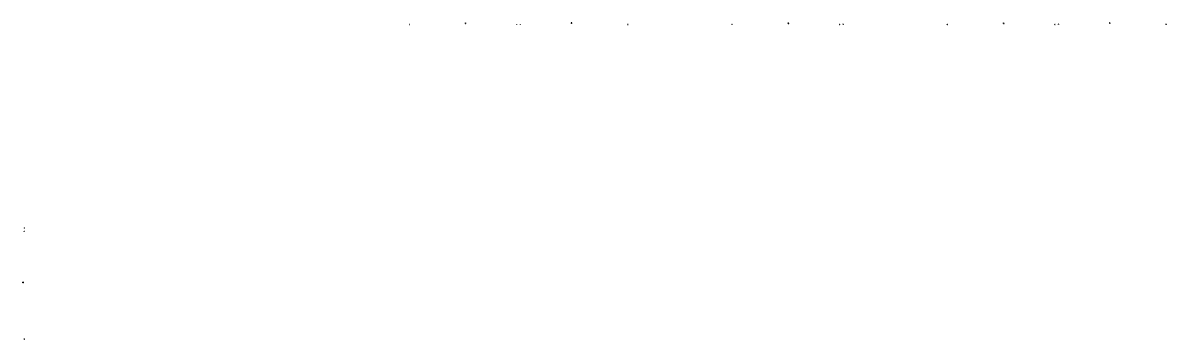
# Model space of a CAD drawing. Header units: millimetres. Extents: x 300333 to 474890, y -562303 to 3203267.
# Drawn here: x 302790 to 328283, y 2796256 to 2803299 of the extents above; entities that cross this region are included whole.
import ezdxf

# ---------------------------------------------------------------- set-up
doc = ezdxf.new("R2010")
doc.units = ezdxf.units.MM
doc.header["$LTSCALE"] = 1000
doc.header["$MEASUREMENT"] = 0
doc.layers.add('上半部分171221拼合$0$上半部分$0$NJ-AB_T6 Skin-Right$0$Seal-EFC', color=8, linetype='Continuous')
pattern_1 = [(0, (0, 0), (3.2385, 1.524), [0.762, -0.635, 0.889, -0.381, 1.143, -0.508]), (0, (0.762, 0.0635), (3.2385, 1.524), [0.635, -2.413, 0.508, -0.762]), (0, (2.286, -0.0953), (3.2385, 1.524), [0.381, -3.937]), (90, (0, 0), (-1.0795, 1.524), [1.4605, -4.6355]), (90, (0.762, -3e-16), (-1.0795, 1.524), [1.42875, -4.66725]), (90, (1.397, -6e-16), (-1.0795, 1.524), [1.3335, -4.7625]), (90, (2.286, -0.0953), (-1.0795, 1.524), [1.4605, -4.6355]), (90, (2.667, -0.0953), (-1.0795, 1.524), [1.4605, -4.6355]), (90, (3.81, -2e-15), (-1.0795, 1.524), [1.397, -4.699])]
pattern_2 = [(225, (-3303.4122, 16264.1804), (-0.42094950568, -1.5434815208), [1.984375, -0.396875, 0, -0.396875])]

msp = doc.modelspace()

# ---------------------------------------------------------------- hatches: boundary and pattern name
at = {"layer": '上半部分171221拼合$0$上半部分$0$NJ-AB_T6 Skin-Right$0$Seal-EFC'}
h = msp.add_hatch(dxfattribs=at)
h.set_pattern_fill('AR-RSHKE', color=8, scale=0.005, style=0)
h.set_pattern_definition(pattern_1)
edge = h.paths.add_edge_path()
edge.add_line((311403, 2803273), (311408, 2803273))
edge.add_line((311408, 2803273), (311403, 2803273))
edge.add_arc((311403, 2803272), 0.4, 90, 191.2487)
edge.add_line((311402, 2803272), (311404, 2803265))
edge.add_arc((311404, 2803265), 0.4, 191.2487, 270)
edge.add_line((311404, 2803265), (311405, 2803265))
edge.add_arc((311405, 2803265), 0.4, 270, 360)
edge.add_line((311405, 2803265), (311405, 2803267))
edge.add_arc((311405, 2803267), 0.2, 360, 450)
edge.add_line((311405, 2803267), (311405, 2803267))
edge.add_arc((311405, 2803267), 0.2, 180, 270, ccw=False)
edge.add_line((311404, 2803267), (311404, 2803268))
edge.add_arc((311405, 2803268), 0.2, 90, 180, ccw=False)
edge.add_line((311405, 2803268), (311405, 2803268))
edge.add_arc((311405, 2803268), 0.2, 270, 360)
edge.add_line((311405, 2803268), (311405, 2803269))
edge.add_arc((311405, 2803269), 0.2, 90, 180, ccw=False)
edge.add_line((311405, 2803269), (311407, 2803269))
edge.add_arc((311407, 2803269), 0.2, 0, 90, ccw=False)
edge.add_line((311407, 2803269), (311407, 2803268))
edge.add_arc((311407, 2803268), 0.2, 180, 270)
edge.add_line((311407, 2803268), (311408, 2803268))
edge.add_arc((311408, 2803268), 0.2, 0, 90, ccw=False)
edge.add_line((311408, 2803268), (311408, 2803267))
edge.add_arc((311408, 2803267), 0.2, 270, 360, ccw=False)
edge.add_line((311408, 2803267), (311407, 2803267))
edge.add_arc((311407, 2803267), 0.2, 90, 180)
edge.add_line((311407, 2803267), (311407, 2803267))
edge.add_arc((311407, 2803267), 0.4, 180, 270)
edge.add_line((311407, 2803266), (311408, 2803266))
edge.add_arc((311408, 2803267), 0.4, 270, 360)
edge.add_line((311408, 2803267), (311408, 2803272))
edge.add_arc((311408, 2803272), 0.4, 360, 450)
h = msp.add_hatch(dxfattribs=at)
h.set_pattern_fill('ANSI36', color=8, scale=0.25, angle=360, style=0)
h.set_pattern_definition([(45, (356259.6797, 2793994.7115), (0.420949506, 1.543481521), [1.984375, -0.396875, 0, -0.396875])])
edge = h.paths.add_edge_path()
edge.add_line((312668, 2803285), (312668, 2803291))
edge.add_line((312668, 2803291), (312667, 2803292))
edge.add_line((312667, 2803292), (312667, 2803296))
edge.add_line((312667, 2803296), (312668, 2803297))
edge.add_arc((312674, 2803347), 50.2, 250.8756, 263.7645, ccw=False)
edge.add_line((312657, 2803299), (312657, 2803285))
edge.add_arc((312662, 2803284), 5.22, 446.818, 535.7977, ccw=False)
edge.add_arc((312663, 2803284), 5.22, 364.2004, 453.1821, ccw=False)
h = msp.add_hatch(dxfattribs=at)
h.set_pattern_fill('AR-RSHKE', color=8, scale=0.005, style=0)
h.set_pattern_definition(pattern_1)
edge = h.paths.add_edge_path()
edge.add_line((313803, 2803273), (313808, 2803273))
edge.add_line((313808, 2803273), (313803, 2803273))
edge.add_arc((313803, 2803272), 0.4, 90, 191.2487)
edge.add_line((313802, 2803272), (313804, 2803265))
edge.add_arc((313804, 2803265), 0.4, 191.2487, 270)
edge.add_line((313804, 2803265), (313805, 2803265))
edge.add_arc((313805, 2803265), 0.4, 270, 360)
edge.add_line((313805, 2803265), (313805, 2803267))
edge.add_arc((313805, 2803267), 0.2, 360, 450)
edge.add_line((313805, 2803267), (313805, 2803267))
edge.add_arc((313805, 2803267), 0.2, 180, 270, ccw=False)
edge.add_line((313804, 2803267), (313804, 2803268))
edge.add_arc((313805, 2803268), 0.2, 90, 180, ccw=False)
edge.add_line((313805, 2803268), (313805, 2803268))
edge.add_arc((313805, 2803268), 0.2, 270, 360)
edge.add_line((313805, 2803268), (313805, 2803269))
edge.add_arc((313805, 2803269), 0.2, 90, 180, ccw=False)
edge.add_line((313805, 2803269), (313807, 2803269))
edge.add_arc((313807, 2803269), 0.2, 0, 90, ccw=False)
edge.add_line((313807, 2803269), (313807, 2803268))
edge.add_arc((313807, 2803268), 0.2, 180, 270)
edge.add_line((313807, 2803268), (313808, 2803268))
edge.add_arc((313808, 2803268), 0.2, 0, 90, ccw=False)
edge.add_line((313808, 2803268), (313808, 2803267))
edge.add_arc((313808, 2803267), 0.2, 270, 360, ccw=False)
edge.add_line((313808, 2803267), (313807, 2803267))
edge.add_arc((313807, 2803267), 0.2, 90, 180)
edge.add_line((313807, 2803267), (313807, 2803267))
edge.add_arc((313807, 2803267), 0.4, 180, 270)
edge.add_line((313807, 2803266), (313808, 2803266))
edge.add_arc((313808, 2803267), 0.4, 270, 360)
edge.add_line((313808, 2803267), (313808, 2803272))
edge.add_arc((313808, 2803272), 0.4, 360, 450)
h = msp.add_hatch(dxfattribs=at)
h.set_pattern_fill('AR-RSHKE', color=8, scale=0.005, angle=180, style=0)
h.set_pattern_definition([(180, (313842.751, 2803296.7162), (-3.2385, -1.524), [0.762, -0.635, 0.889, -0.381, 1.143, -0.508]), (180, (313841.989, 2803296.6527), (-3.2385, -1.524), [0.635, -2.413, 0.508, -0.762]), (180, (313840.465, 2803296.8114), (-3.2385, -1.524), [0.381, -3.937]), (270, (313842.7511, 2803296.7162), (1.0795, -1.524), [1.4605, -4.6355]), (270, (313841.9891, 2803296.7162), (1.0795, -1.524), [1.42875, -4.66725]), (270, (313841.3541, 2803296.7162), (1.0795, -1.524), [1.3335, -4.7625]), (270, (313840.4651, 2803296.8114), (1.0795, -1.524), [1.4605, -4.6355]), (270, (313840.0841, 2803296.8114), (1.0795, -1.524), [1.4605, -4.6355]), (270, (313838.9411, 2803296.7162), (1.0795, -1.524), [1.397, -4.699])])
edge = h.paths.add_edge_path()
edge.add_line((313883, 2803273), (313877, 2803273))
edge.add_line((313877, 2803273), (313883, 2803273))
edge.add_arc((313883, 2803272), 0.4, 348.7513, 450, ccw=False)
edge.add_line((313883, 2803272), (313882, 2803265))
edge.add_arc((313881, 2803265), 0.4, 270, 348.7513, ccw=False)
edge.add_line((313881, 2803265), (313881, 2803265))
edge.add_arc((313881, 2803265), 0.4, 180, 270, ccw=False)
edge.add_line((313880, 2803265), (313880, 2803267))
edge.add_arc((313881, 2803267), 0.2, 90, 180, ccw=False)
edge.add_line((313881, 2803267), (313881, 2803267))
edge.add_arc((313881, 2803267), 0.2, 270, 360)
edge.add_line((313881, 2803267), (313881, 2803268))
edge.add_arc((313881, 2803268), 0.2, 360, 450)
edge.add_line((313881, 2803268), (313881, 2803268))
edge.add_arc((313881, 2803268), 0.2, 180, 270, ccw=False)
edge.add_line((313880, 2803268), (313880, 2803269))
edge.add_arc((313880, 2803269), 0.2, 360, 450)
edge.add_line((313880, 2803269), (313879, 2803269))
edge.add_arc((313879, 2803269), 0.2, 450, 540)
edge.add_line((313879, 2803269), (313879, 2803268))
edge.add_arc((313878, 2803268), 0.2, 270, 360, ccw=False)
edge.add_line((313878, 2803268), (313878, 2803268))
edge.add_arc((313878, 2803268), 0.2, 450, 540)
edge.add_line((313878, 2803268), (313878, 2803267))
edge.add_arc((313878, 2803267), 0.2, 180, 270)
edge.add_line((313878, 2803267), (313878, 2803267))
edge.add_arc((313878, 2803267), 0.2, 360, 450, ccw=False)
edge.add_line((313879, 2803267), (313879, 2803267))
edge.add_arc((313878, 2803267), 0.4, 270, 360, ccw=False)
edge.add_line((313878, 2803266), (313877, 2803266))
edge.add_arc((313877, 2803267), 0.4, 180, 270, ccw=False)
edge.add_line((313877, 2803267), (313877, 2803272))
edge.add_arc((313877, 2803272), 0.4, 90, 180, ccw=False)
h = msp.add_hatch(dxfattribs=at)
h.set_pattern_fill('ANSI36', color=8, scale=0.25, angle=180, style=0)
h.set_pattern_definition(pattern_2)
edge = h.paths.add_edge_path()
edge.add_line((315017, 2803285), (315017, 2803291))
edge.add_line((315017, 2803291), (315018, 2803292))
edge.add_line((315018, 2803292), (315018, 2803296))
edge.add_line((315018, 2803296), (315017, 2803297))
edge.add_arc((315012, 2803347), 50.2, 276.2355, 289.1244)
edge.add_line((315028, 2803299), (315028, 2803285))
edge.add_arc((315023, 2803284), 5.22, 4.2023, 93.182)
edge.add_arc((315022, 2803284), 5.22, 86.8179, 175.7996)
h = msp.add_hatch(dxfattribs=at)
h.set_pattern_fill('AR-RSHKE', color=8, scale=0.005, angle=180, style=0)
h.set_pattern_definition([(180, (316242.751, 2803296.7162), (-3.2385, -1.524), [0.762, -0.635, 0.889, -0.381, 1.143, -0.508]), (180, (316241.989, 2803296.6527), (-3.2385, -1.524), [0.635, -2.413, 0.508, -0.762]), (180, (316240.465, 2803296.8114), (-3.2385, -1.524), [0.381, -3.937]), (270, (316242.7509, 2803296.7162), (1.0795, -1.524), [1.4605, -4.6355]), (270, (316241.9889, 2803296.7162), (1.0795, -1.524), [1.42875, -4.66725]), (270, (316241.3539, 2803296.7162), (1.0795, -1.524), [1.3335, -4.7625]), (270, (316240.4649, 2803296.8114), (1.0795, -1.524), [1.4605, -4.6355]), (270, (316240.0839, 2803296.8114), (1.0795, -1.524), [1.4605, -4.6355]), (270, (316238.9409, 2803296.7162), (1.0795, -1.524), [1.397, -4.699])])
edge = h.paths.add_edge_path()
edge.add_line((316283, 2803273), (316277, 2803273))
edge.add_line((316277, 2803273), (316283, 2803273))
edge.add_arc((316283, 2803272), 0.4, 348.7513, 450, ccw=False)
edge.add_line((316283, 2803272), (316282, 2803265))
edge.add_arc((316281, 2803265), 0.4, 270, 348.7513, ccw=False)
edge.add_line((316281, 2803265), (316281, 2803265))
edge.add_arc((316281, 2803265), 0.4, 180, 270, ccw=False)
edge.add_line((316280, 2803265), (316280, 2803267))
edge.add_arc((316281, 2803267), 0.2, 90, 180, ccw=False)
edge.add_line((316281, 2803267), (316281, 2803267))
edge.add_arc((316281, 2803267), 0.2, 270, 360)
edge.add_line((316281, 2803267), (316281, 2803268))
edge.add_arc((316281, 2803268), 0.2, 360, 450)
edge.add_line((316281, 2803268), (316281, 2803268))
edge.add_arc((316281, 2803268), 0.2, 180, 270, ccw=False)
edge.add_line((316280, 2803268), (316280, 2803269))
edge.add_arc((316280, 2803269), 0.2, 360, 450)
edge.add_line((316280, 2803269), (316279, 2803269))
edge.add_arc((316279, 2803269), 0.2, 450, 540)
edge.add_line((316279, 2803269), (316279, 2803268))
edge.add_arc((316278, 2803268), 0.2, 270, 360, ccw=False)
edge.add_line((316278, 2803268), (316278, 2803268))
edge.add_arc((316278, 2803268), 0.2, 450, 540)
edge.add_line((316278, 2803268), (316278, 2803267))
edge.add_arc((316278, 2803267), 0.2, 180, 270)
edge.add_line((316278, 2803267), (316278, 2803267))
edge.add_arc((316278, 2803267), 0.2, 360, 450, ccw=False)
edge.add_line((316279, 2803267), (316279, 2803267))
edge.add_arc((316278, 2803267), 0.4, 270, 360, ccw=False)
edge.add_line((316278, 2803266), (316277, 2803266))
edge.add_arc((316277, 2803267), 0.4, 180, 270, ccw=False)
edge.add_line((316277, 2803267), (316277, 2803272))
edge.add_arc((316277, 2803272), 0.4, 90, 180, ccw=False)
h = msp.add_hatch(dxfattribs=at)
h.set_pattern_fill('AR-RSHKE', color=8, scale=0.005, style=0)
h.set_pattern_definition(pattern_1)
edge = h.paths.add_edge_path()
edge.add_line((318603, 2803273), (318608, 2803273))
edge.add_line((318608, 2803273), (318603, 2803273))
edge.add_arc((318603, 2803272), 0.4, 90, 191.2487)
edge.add_line((318602, 2803272), (318604, 2803265))
edge.add_arc((318604, 2803265), 0.4, 191.2487, 270)
edge.add_line((318604, 2803265), (318605, 2803265))
edge.add_arc((318605, 2803265), 0.4, 270, 360)
edge.add_line((318605, 2803265), (318605, 2803267))
edge.add_arc((318605, 2803267), 0.2, 360, 450)
edge.add_line((318605, 2803267), (318605, 2803267))
edge.add_arc((318605, 2803267), 0.2, 180, 270, ccw=False)
edge.add_line((318604, 2803267), (318604, 2803268))
edge.add_arc((318605, 2803268), 0.2, 90, 180, ccw=False)
edge.add_line((318605, 2803268), (318605, 2803268))
edge.add_arc((318605, 2803268), 0.2, 270, 360)
edge.add_line((318605, 2803268), (318605, 2803269))
edge.add_arc((318605, 2803269), 0.2, 90, 180, ccw=False)
edge.add_line((318605, 2803269), (318607, 2803269))
edge.add_arc((318607, 2803269), 0.2, 0, 90, ccw=False)
edge.add_line((318607, 2803269), (318607, 2803268))
edge.add_arc((318607, 2803268), 0.2, 180, 270)
edge.add_line((318607, 2803268), (318608, 2803268))
edge.add_arc((318608, 2803268), 0.2, 0, 90, ccw=False)
edge.add_line((318608, 2803268), (318608, 2803267))
edge.add_arc((318608, 2803267), 0.2, 270, 360, ccw=False)
edge.add_line((318608, 2803267), (318607, 2803267))
edge.add_arc((318607, 2803267), 0.2, 90, 180)
edge.add_line((318607, 2803267), (318607, 2803267))
edge.add_arc((318607, 2803267), 0.4, 180, 270)
edge.add_line((318607, 2803266), (318608, 2803266))
edge.add_arc((318608, 2803267), 0.4, 270, 360)
edge.add_line((318608, 2803267), (318608, 2803272))
edge.add_arc((318608, 2803272), 0.4, 360, 450)
h = msp.add_hatch(dxfattribs=at)
h.set_pattern_fill('ANSI36', color=8, scale=0.25, angle=360, style=0)
h.set_pattern_definition([(45, (363459.6797, 2793994.71286), (0.420949506, 1.543481521), [1.984375, -0.396875, 0, -0.396875])])
edge = h.paths.add_edge_path()
edge.add_line((319868, 2803285), (319868, 2803291))
edge.add_line((319868, 2803291), (319867, 2803292))
edge.add_line((319867, 2803292), (319867, 2803296))
edge.add_line((319867, 2803296), (319868, 2803297))
edge.add_arc((319874, 2803347), 50.2, 250.8756, 263.7645, ccw=False)
edge.add_line((319857, 2803299), (319857, 2803285))
edge.add_arc((319862, 2803284), 5.22, 446.818, 535.7977, ccw=False)
edge.add_arc((319863, 2803284), 5.22, 364.2004, 453.1821, ccw=False)
h = msp.add_hatch(dxfattribs=at)
h.set_pattern_fill('AR-RSHKE', color=8, scale=0.005, style=0)
h.set_pattern_definition(pattern_1)
edge = h.paths.add_edge_path()
edge.add_line((321003, 2803273), (321008, 2803273))
edge.add_line((321008, 2803273), (321003, 2803273))
edge.add_arc((321003, 2803272), 0.4, 90, 191.2487)
edge.add_line((321002, 2803272), (321004, 2803265))
edge.add_arc((321004, 2803265), 0.4, 191.2487, 270)
edge.add_line((321004, 2803265), (321005, 2803265))
edge.add_arc((321005, 2803265), 0.4, 270, 360)
edge.add_line((321005, 2803265), (321005, 2803267))
edge.add_arc((321005, 2803267), 0.2, 360, 450)
edge.add_line((321005, 2803267), (321005, 2803267))
edge.add_arc((321005, 2803267), 0.2, 180, 270, ccw=False)
edge.add_line((321004, 2803267), (321004, 2803268))
edge.add_arc((321005, 2803268), 0.2, 90, 180, ccw=False)
edge.add_line((321005, 2803268), (321005, 2803268))
edge.add_arc((321005, 2803268), 0.2, 270, 360)
edge.add_line((321005, 2803268), (321005, 2803269))
edge.add_arc((321005, 2803269), 0.2, 90, 180, ccw=False)
edge.add_line((321005, 2803269), (321007, 2803269))
edge.add_arc((321007, 2803269), 0.2, 0, 90, ccw=False)
edge.add_line((321007, 2803269), (321007, 2803268))
edge.add_arc((321007, 2803268), 0.2, 180, 270)
edge.add_line((321007, 2803268), (321008, 2803268))
edge.add_arc((321008, 2803268), 0.2, 0, 90, ccw=False)
edge.add_line((321008, 2803268), (321008, 2803267))
edge.add_arc((321008, 2803267), 0.2, 270, 360, ccw=False)
edge.add_line((321008, 2803267), (321007, 2803267))
edge.add_arc((321007, 2803267), 0.2, 90, 180)
edge.add_line((321007, 2803267), (321007, 2803267))
edge.add_arc((321007, 2803267), 0.4, 180, 270)
edge.add_line((321007, 2803266), (321008, 2803266))
edge.add_arc((321008, 2803267), 0.4, 270, 360)
edge.add_line((321008, 2803267), (321008, 2803272))
edge.add_arc((321008, 2803272), 0.4, 360, 450)
h = msp.add_hatch(dxfattribs=at)
h.set_pattern_fill('AR-RSHKE', color=8, scale=0.005, angle=180, style=0)
h.set_pattern_definition([(180, (321042.751, 2803296.7162), (-3.2385, -1.524), [0.762, -0.635, 0.889, -0.381, 1.143, -0.508]), (180, (321041.989, 2803296.6527), (-3.2385, -1.524), [0.635, -2.413, 0.508, -0.762]), (180, (321040.465, 2803296.8114), (-3.2385, -1.524), [0.381, -3.937]), (270, (321042.7511, 2803296.7162), (1.0795, -1.524), [1.4605, -4.6355]), (270, (321041.9891, 2803296.7162), (1.0795, -1.524), [1.42875, -4.66725]), (270, (321041.3541, 2803296.7162), (1.0795, -1.524), [1.3335, -4.7625]), (270, (321040.4651, 2803296.8114), (1.0795, -1.524), [1.4605, -4.6355]), (270, (321040.0841, 2803296.8114), (1.0795, -1.524), [1.4605, -4.6355]), (270, (321038.9411, 2803296.7162), (1.0795, -1.524), [1.397, -4.699])])
edge = h.paths.add_edge_path()
edge.add_line((321083, 2803273), (321077, 2803273))
edge.add_line((321077, 2803273), (321083, 2803273))
edge.add_arc((321083, 2803272), 0.4, 348.7513, 450, ccw=False)
edge.add_line((321083, 2803272), (321082, 2803265))
edge.add_arc((321081, 2803265), 0.4, 270, 348.7513, ccw=False)
edge.add_line((321081, 2803265), (321081, 2803265))
edge.add_arc((321081, 2803265), 0.4, 180, 270, ccw=False)
edge.add_line((321080, 2803265), (321080, 2803267))
edge.add_arc((321081, 2803267), 0.2, 90, 180, ccw=False)
edge.add_line((321081, 2803267), (321081, 2803267))
edge.add_arc((321081, 2803267), 0.2, 270, 360)
edge.add_line((321081, 2803267), (321081, 2803268))
edge.add_arc((321081, 2803268), 0.2, 360, 450)
edge.add_line((321081, 2803268), (321081, 2803268))
edge.add_arc((321081, 2803268), 0.2, 180, 270, ccw=False)
edge.add_line((321080, 2803268), (321080, 2803269))
edge.add_arc((321080, 2803269), 0.2, 360, 450)
edge.add_line((321080, 2803269), (321079, 2803269))
edge.add_arc((321079, 2803269), 0.2, 450, 540)
edge.add_line((321079, 2803269), (321079, 2803268))
edge.add_arc((321078, 2803268), 0.2, 270, 360, ccw=False)
edge.add_line((321078, 2803268), (321078, 2803268))
edge.add_arc((321078, 2803268), 0.2, 450, 540)
edge.add_line((321078, 2803268), (321078, 2803267))
edge.add_arc((321078, 2803267), 0.2, 180, 270)
edge.add_line((321078, 2803267), (321078, 2803267))
edge.add_arc((321078, 2803267), 0.2, 360, 450, ccw=False)
edge.add_line((321079, 2803267), (321079, 2803267))
edge.add_arc((321078, 2803267), 0.4, 270, 360, ccw=False)
edge.add_line((321078, 2803266), (321077, 2803266))
edge.add_arc((321077, 2803267), 0.4, 180, 270, ccw=False)
edge.add_line((321077, 2803267), (321077, 2803272))
edge.add_arc((321077, 2803272), 0.4, 90, 180, ccw=False)
h = msp.add_hatch(dxfattribs=at)
h.set_pattern_fill('AR-RSHKE', color=8, scale=0.005, style=0)
h.set_pattern_definition(pattern_1)
edge = h.paths.add_edge_path()
edge.add_line((323403, 2803273), (323408, 2803273))
edge.add_line((323408, 2803273), (323403, 2803273))
edge.add_arc((323403, 2803272), 0.4, 90, 191.2487)
edge.add_line((323402, 2803272), (323404, 2803265))
edge.add_arc((323404, 2803265), 0.4, 191.2487, 270)
edge.add_line((323404, 2803265), (323405, 2803265))
edge.add_arc((323405, 2803265), 0.4, 270, 360)
edge.add_line((323405, 2803265), (323405, 2803267))
edge.add_arc((323405, 2803267), 0.2, 360, 450)
edge.add_line((323405, 2803267), (323405, 2803267))
edge.add_arc((323405, 2803267), 0.2, 180, 270, ccw=False)
edge.add_line((323404, 2803267), (323404, 2803268))
edge.add_arc((323405, 2803268), 0.2, 90, 180, ccw=False)
edge.add_line((323405, 2803268), (323405, 2803268))
edge.add_arc((323405, 2803268), 0.2, 270, 360)
edge.add_line((323405, 2803268), (323405, 2803269))
edge.add_arc((323405, 2803269), 0.2, 90, 180, ccw=False)
edge.add_line((323405, 2803269), (323407, 2803269))
edge.add_arc((323407, 2803269), 0.2, 0, 90, ccw=False)
edge.add_line((323407, 2803269), (323407, 2803268))
edge.add_arc((323407, 2803268), 0.2, 180, 270)
edge.add_line((323407, 2803268), (323408, 2803268))
edge.add_arc((323408, 2803268), 0.2, 0, 90, ccw=False)
edge.add_line((323408, 2803268), (323408, 2803267))
edge.add_arc((323408, 2803267), 0.2, 270, 360, ccw=False)
edge.add_line((323408, 2803267), (323407, 2803267))
edge.add_arc((323407, 2803267), 0.2, 90, 180)
edge.add_line((323407, 2803267), (323407, 2803267))
edge.add_arc((323407, 2803267), 0.4, 180, 270)
edge.add_line((323407, 2803266), (323408, 2803266))
edge.add_arc((323408, 2803267), 0.4, 270, 360)
edge.add_line((323408, 2803267), (323408, 2803272))
edge.add_arc((323408, 2803272), 0.4, 360, 450)
h = msp.add_hatch(dxfattribs=at)
h.set_pattern_fill('ANSI36', color=8, scale=0.25, angle=360, style=0)
h.set_pattern_definition([(45, (368259.6797, 2793994.71284), (0.420949506, 1.543481521), [1.984375, -0.396875, 0, -0.396875])])
edge = h.paths.add_edge_path()
edge.add_line((324668, 2803285), (324668, 2803291))
edge.add_line((324668, 2803291), (324667, 2803292))
edge.add_line((324667, 2803292), (324667, 2803296))
edge.add_line((324667, 2803296), (324668, 2803297))
edge.add_arc((324674, 2803347), 50.2, 250.8756, 263.7645, ccw=False)
edge.add_line((324657, 2803299), (324657, 2803285))
edge.add_arc((324662, 2803284), 5.22, 446.818, 535.7977, ccw=False)
edge.add_arc((324663, 2803284), 5.22, 364.2004, 453.1821, ccw=False)
h = msp.add_hatch(dxfattribs=at)
h.set_pattern_fill('AR-RSHKE', color=8, scale=0.005, style=0)
h.set_pattern_definition(pattern_1)
edge = h.paths.add_edge_path()
edge.add_line((325803, 2803273), (325808, 2803273))
edge.add_line((325808, 2803273), (325803, 2803273))
edge.add_arc((325803, 2803272), 0.4, 90, 191.2487)
edge.add_line((325802, 2803272), (325804, 2803265))
edge.add_arc((325804, 2803265), 0.4, 191.2487, 270)
edge.add_line((325804, 2803265), (325805, 2803265))
edge.add_arc((325805, 2803265), 0.4, 270, 360)
edge.add_line((325805, 2803265), (325805, 2803267))
edge.add_arc((325805, 2803267), 0.2, 360, 450)
edge.add_line((325805, 2803267), (325805, 2803267))
edge.add_arc((325805, 2803267), 0.2, 180, 270, ccw=False)
edge.add_line((325804, 2803267), (325804, 2803268))
edge.add_arc((325805, 2803268), 0.2, 90, 180, ccw=False)
edge.add_line((325805, 2803268), (325805, 2803268))
edge.add_arc((325805, 2803268), 0.2, 270, 360)
edge.add_line((325805, 2803268), (325805, 2803269))
edge.add_arc((325805, 2803269), 0.2, 90, 180, ccw=False)
edge.add_line((325805, 2803269), (325807, 2803269))
edge.add_arc((325807, 2803269), 0.2, 0, 90, ccw=False)
edge.add_line((325807, 2803269), (325807, 2803268))
edge.add_arc((325807, 2803268), 0.2, 180, 270)
edge.add_line((325807, 2803268), (325808, 2803268))
edge.add_arc((325808, 2803268), 0.2, 0, 90, ccw=False)
edge.add_line((325808, 2803268), (325808, 2803267))
edge.add_arc((325808, 2803267), 0.2, 270, 360, ccw=False)
edge.add_line((325808, 2803267), (325807, 2803267))
edge.add_arc((325807, 2803267), 0.2, 90, 180)
edge.add_line((325807, 2803267), (325807, 2803267))
edge.add_arc((325807, 2803267), 0.4, 180, 270)
edge.add_line((325807, 2803266), (325808, 2803266))
edge.add_arc((325808, 2803267), 0.4, 270, 360)
edge.add_line((325808, 2803267), (325808, 2803272))
edge.add_arc((325808, 2803272), 0.4, 360, 450)
h = msp.add_hatch(dxfattribs=at)
h.set_pattern_fill('AR-RSHKE', color=8, scale=0.005, angle=180, style=0)
h.set_pattern_definition([(180, (325842.7511, 2803296.7162), (-3.2385, -1.524), [0.762, -0.635, 0.889, -0.381, 1.143, -0.508]), (180, (325841.9891, 2803296.6527), (-3.2385, -1.524), [0.635, -2.413, 0.508, -0.762]), (180, (325840.4651, 2803296.8114), (-3.2385, -1.524), [0.381, -3.937]), (270, (325842.7511, 2803296.7162), (1.0795, -1.524), [1.4605, -4.6355]), (270, (325841.9891, 2803296.7162), (1.0795, -1.524), [1.42875, -4.66725]), (270, (325841.3541, 2803296.7162), (1.0795, -1.524), [1.3335, -4.7625]), (270, (325840.4651, 2803296.8114), (1.0795, -1.524), [1.4605, -4.6355]), (270, (325840.0841, 2803296.8114), (1.0795, -1.524), [1.4605, -4.6355]), (270, (325838.9411, 2803296.7162), (1.0795, -1.524), [1.397, -4.699])])
edge = h.paths.add_edge_path()
edge.add_line((325883, 2803273), (325877, 2803273))
edge.add_line((325877, 2803273), (325883, 2803273))
edge.add_arc((325883, 2803272), 0.4, 348.7513, 450, ccw=False)
edge.add_line((325883, 2803272), (325882, 2803265))
edge.add_arc((325881, 2803265), 0.4, 270, 348.7513, ccw=False)
edge.add_line((325881, 2803265), (325881, 2803265))
edge.add_arc((325881, 2803265), 0.4, 180, 270, ccw=False)
edge.add_line((325880, 2803265), (325880, 2803267))
edge.add_arc((325881, 2803267), 0.2, 90, 180, ccw=False)
edge.add_line((325881, 2803267), (325881, 2803267))
edge.add_arc((325881, 2803267), 0.2, 270, 360)
edge.add_line((325881, 2803267), (325881, 2803268))
edge.add_arc((325881, 2803268), 0.2, 360, 450)
edge.add_line((325881, 2803268), (325881, 2803268))
edge.add_arc((325881, 2803268), 0.2, 180, 270, ccw=False)
edge.add_line((325880, 2803268), (325880, 2803269))
edge.add_arc((325880, 2803269), 0.2, 360, 450)
edge.add_line((325880, 2803269), (325879, 2803269))
edge.add_arc((325879, 2803269), 0.2, 450, 540)
edge.add_line((325879, 2803269), (325879, 2803268))
edge.add_arc((325878, 2803268), 0.2, 270, 360, ccw=False)
edge.add_line((325878, 2803268), (325878, 2803268))
edge.add_arc((325878, 2803268), 0.2, 450, 540)
edge.add_line((325878, 2803268), (325878, 2803267))
edge.add_arc((325878, 2803267), 0.2, 180, 270)
edge.add_line((325878, 2803267), (325878, 2803267))
edge.add_arc((325878, 2803267), 0.2, 360, 450, ccw=False)
edge.add_line((325879, 2803267), (325879, 2803267))
edge.add_arc((325878, 2803267), 0.4, 270, 360, ccw=False)
edge.add_line((325878, 2803266), (325877, 2803266))
edge.add_arc((325877, 2803267), 0.4, 180, 270, ccw=False)
edge.add_line((325877, 2803267), (325877, 2803272))
edge.add_arc((325877, 2803272), 0.4, 90, 180, ccw=False)
h = msp.add_hatch(dxfattribs=at)
h.set_pattern_fill('ANSI36', color=8, scale=0.25, angle=180, style=0)
h.set_pattern_definition(pattern_2)
edge = h.paths.add_edge_path()
edge.add_line((327017, 2803285), (327017, 2803291))
edge.add_line((327017, 2803291), (327018, 2803292))
edge.add_line((327018, 2803292), (327018, 2803296))
edge.add_line((327018, 2803296), (327017, 2803297))
edge.add_arc((327012, 2803347), 50.2, 276.2355, 289.1244)
edge.add_line((327028, 2803299), (327028, 2803285))
edge.add_arc((327023, 2803284), 5.22, 4.2023, 93.182)
edge.add_arc((327022, 2803284), 5.22, 86.8179, 175.7996)
h = msp.add_hatch(dxfattribs=at)
h.set_pattern_fill('AR-RSHKE', color=8, scale=0.005, angle=180, style=0)
h.set_pattern_definition([(180, (328242.751, 2803296.7162), (-3.2385, -1.524), [0.762, -0.635, 0.889, -0.381, 1.143, -0.508]), (180, (328241.989, 2803296.6527), (-3.2385, -1.524), [0.635, -2.413, 0.508, -0.762]), (180, (328240.465, 2803296.8114), (-3.2385, -1.524), [0.381, -3.937]), (270, (328242.7511, 2803296.7162), (1.0795, -1.524), [1.4605, -4.6355]), (270, (328241.9891, 2803296.7162), (1.0795, -1.524), [1.42875, -4.66725]), (270, (328241.3541, 2803296.7162), (1.0795, -1.524), [1.3335, -4.7625]), (270, (328240.4651, 2803296.8114), (1.0795, -1.524), [1.4605, -4.6355]), (270, (328240.0841, 2803296.8114), (1.0795, -1.524), [1.4605, -4.6355]), (270, (328238.9411, 2803296.7162), (1.0795, -1.524), [1.397, -4.699])])
edge = h.paths.add_edge_path()
edge.add_line((328283, 2803273), (328277, 2803273))
edge.add_line((328277, 2803273), (328283, 2803273))
edge.add_arc((328283, 2803272), 0.4, 348.7513, 450, ccw=False)
edge.add_line((328283, 2803272), (328282, 2803265))
edge.add_arc((328281, 2803265), 0.4, 270, 348.7513, ccw=False)
edge.add_line((328281, 2803265), (328281, 2803265))
edge.add_arc((328281, 2803265), 0.4, 180, 270, ccw=False)
edge.add_line((328280, 2803265), (328280, 2803267))
edge.add_arc((328281, 2803267), 0.2, 90, 180, ccw=False)
edge.add_line((328281, 2803267), (328281, 2803267))
edge.add_arc((328281, 2803267), 0.2, 270, 360)
edge.add_line((328281, 2803267), (328281, 2803268))
edge.add_arc((328281, 2803268), 0.2, 360, 450)
edge.add_line((328281, 2803268), (328281, 2803268))
edge.add_arc((328281, 2803268), 0.2, 180, 270, ccw=False)
edge.add_line((328280, 2803268), (328280, 2803269))
edge.add_arc((328280, 2803269), 0.2, 360, 450)
edge.add_line((328280, 2803269), (328279, 2803269))
edge.add_arc((328279, 2803269), 0.2, 450, 540)
edge.add_line((328279, 2803269), (328279, 2803268))
edge.add_arc((328278, 2803268), 0.2, 270, 360, ccw=False)
edge.add_line((328278, 2803268), (328278, 2803268))
edge.add_arc((328278, 2803268), 0.2, 450, 540)
edge.add_line((328278, 2803268), (328278, 2803267))
edge.add_arc((328278, 2803267), 0.2, 180, 270)
edge.add_line((328278, 2803267), (328278, 2803267))
edge.add_arc((328278, 2803267), 0.2, 360, 450, ccw=False)
edge.add_line((328279, 2803267), (328279, 2803267))
edge.add_arc((328278, 2803267), 0.4, 270, 360, ccw=False)
edge.add_line((328278, 2803266), (328277, 2803266))
edge.add_arc((328277, 2803267), 0.4, 180, 270, ccw=False)
edge.add_line((328277, 2803267), (328277, 2803272))
edge.add_arc((328277, 2803272), 0.4, 90, 180, ccw=False)
h = msp.add_hatch(dxfattribs=at)
h.set_pattern_fill('AR-RSHKE', color=8, scale=0.005, angle=-90, style=0)
h.set_pattern_definition([(270, (302792.7511, 2798696.7161), (1.524, -3.2385), [0.762, -0.635, 0.889, -0.381, 1.143, -0.508]), (270, (302792.8146, 2798695.9541), (1.524, -3.2385), [0.635, -2.413, 0.508, -0.762]), (270, (302792.6559, 2798694.4301), (1.524, -3.2385), [0.381, -3.937]), (360, (302792.7511, 2798696.7161), (1.524, 1.0795), [1.4605, -4.6355]), (360, (302792.7511, 2798695.9541), (1.524, 1.0795), [1.42875, -4.66725]), (360, (302792.7511, 2798695.3191), (1.524, 1.0795), [1.3335, -4.7625]), (360, (302792.6559, 2798694.4301), (1.524, 1.0795), [1.4605, -4.6355]), (360, (302792.6559, 2798694.0491), (1.524, 1.0795), [1.4605, -4.6355]), (360, (302792.7511, 2798692.9061), (1.524, 1.0795), [1.397, -4.699])])
edge = h.paths.add_edge_path()
edge.add_line((302817, 2798737), (302817, 2798731))
edge.add_line((302817, 2798731), (302817, 2798737))
edge.add_arc((302817, 2798737), 0.4, 78.7513, 180, ccw=False)
edge.add_line((302817, 2798737), (302824, 2798736))
edge.add_arc((302824, 2798735), 0.4, 0, 78.7513, ccw=False)
edge.add_line((302825, 2798735), (302825, 2798735))
edge.add_arc((302824, 2798735), 0.4, -90, 0, ccw=False)
edge.add_line((302824, 2798734), (302823, 2798734))
edge.add_arc((302823, 2798735), 0.2, -180, -90, ccw=False)
edge.add_line((302823, 2798735), (302823, 2798735))
edge.add_arc((302822, 2798735), 0.2, 0, 90)
edge.add_line((302822, 2798735), (302822, 2798735))
edge.add_arc((302822, 2798735), 0.2, 90, 180)
edge.add_line((302822, 2798735), (302822, 2798735))
edge.add_arc((302821, 2798735), 0.2, -90, 0, ccw=False)
edge.add_line((302821, 2798734), (302821, 2798734))
edge.add_arc((302821, 2798734), 0.2, 90, 180)
edge.add_line((302821, 2798734), (302821, 2798733))
edge.add_arc((302821, 2798733), 0.2, 180, 270)
edge.add_line((302821, 2798733), (302821, 2798733))
edge.add_arc((302821, 2798732), 0.2, 0, 90, ccw=False)
edge.add_line((302822, 2798732), (302822, 2798732))
edge.add_arc((302822, 2798732), 0.2, 180, 270)
edge.add_line((302822, 2798732), (302822, 2798732))
edge.add_arc((302822, 2798732), 0.2, -90, 0)
edge.add_line((302823, 2798732), (302823, 2798732))
edge.add_arc((302823, 2798732), 0.2, 90, 180, ccw=False)
edge.add_line((302823, 2798733), (302823, 2798733))
edge.add_arc((302823, 2798732), 0.4, 0, 90, ccw=False)
edge.add_line((302823, 2798732), (302823, 2798731))
edge.add_arc((302823, 2798731), 0.4, -90, 0, ccw=False)
edge.add_line((302823, 2798731), (302817, 2798731))
edge.add_arc((302817, 2798731), 0.4, -180, -90, ccw=False)
h = msp.add_hatch(dxfattribs=at)
h.set_pattern_fill('AR-RSHKE', color=8, scale=0.005, style=0)
h.set_pattern_definition(pattern_1)
edge = h.paths.add_edge_path()
edge.add_line((302817, 2798657), (302817, 2798662))
edge.add_line((302817, 2798662), (302817, 2798657))
edge.add_arc((302817, 2798657), 0.4, 180, 281.2487)
edge.add_line((302817, 2798656), (302824, 2798658))
edge.add_arc((302824, 2798658), 0.4, 281.2487, 360)
edge.add_line((302825, 2798658), (302825, 2798659))
edge.add_arc((302824, 2798659), 0.4, 360, 450)
edge.add_line((302824, 2798659), (302823, 2798659))
edge.add_arc((302823, 2798659), 0.2, 450, 540)
edge.add_line((302823, 2798659), (302823, 2798659))
edge.add_arc((302822, 2798659), 0.2, 270, 360, ccw=False)
edge.add_line((302822, 2798658), (302822, 2798658))
edge.add_arc((302822, 2798659), 0.2, 180, 270, ccw=False)
edge.add_line((302822, 2798659), (302822, 2798659))
edge.add_arc((302821, 2798659), 0.2, 360, 450)
edge.add_line((302821, 2798659), (302821, 2798659))
edge.add_arc((302821, 2798659), 0.2, 180, 270, ccw=False)
edge.add_line((302821, 2798659), (302821, 2798661))
edge.add_arc((302821, 2798661), 0.2, 90, 180, ccw=False)
edge.add_line((302821, 2798661), (302821, 2798661))
edge.add_arc((302821, 2798661), 0.2, 270, 360)
edge.add_line((302822, 2798661), (302822, 2798661))
edge.add_arc((302822, 2798661), 0.2, 90, 180, ccw=False)
edge.add_line((302822, 2798662), (302822, 2798662))
edge.add_arc((302822, 2798661), 0.2, 360, 450, ccw=False)
edge.add_line((302823, 2798661), (302823, 2798661))
edge.add_arc((302823, 2798661), 0.2, 180, 270)
edge.add_line((302823, 2798661), (302823, 2798661))
edge.add_arc((302823, 2798661), 0.4, 270, 360)
edge.add_line((302823, 2798661), (302823, 2798662))
edge.add_arc((302823, 2798662), 0.4, 360, 450)
edge.add_line((302823, 2798662), (302817, 2798662))
edge.add_arc((302817, 2798662), 0.4, 450, 540)
h = msp.add_hatch(dxfattribs=at)
h.set_pattern_fill('ANSI36', color=8, scale=0.25, angle=90, style=0)
h.set_pattern_definition([(135, (312094.7545, 2841113.6446), (-1.543481521, 0.420949506), [1.984375, -0.396875, 0, -0.396875])])
edge = h.paths.add_edge_path()
edge.add_line((302805, 2797522), (302799, 2797522))
edge.add_line((302799, 2797522), (302798, 2797521))
edge.add_line((302798, 2797521), (302794, 2797521))
edge.add_line((302794, 2797521), (302793, 2797522))
edge.add_arc((302743, 2797528), 50.2, -19.1244, -6.2355, ccw=False)
edge.add_line((302790, 2797511), (302805, 2797511))
edge.add_arc((302805, 2797516), 5.22, 176.818, 265.7977, ccw=False)
edge.add_arc((302805, 2797517), 5.22, 94.2004, 183.1821, ccw=False)
h = msp.add_hatch(dxfattribs=at)
h.set_pattern_fill('AR-RSHKE', color=8, scale=0.005, style=0)
h.set_pattern_definition(pattern_1)
edge = h.paths.add_edge_path()
edge.add_line((302817, 2796257), (302817, 2796262))
edge.add_line((302817, 2796262), (302817, 2796257))
edge.add_arc((302817, 2796257), 0.4, 180, 281.2487)
edge.add_line((302817, 2796256), (302824, 2796258))
edge.add_arc((302824, 2796258), 0.4, 281.2487, 360)
edge.add_line((302825, 2796258), (302825, 2796259))
edge.add_arc((302824, 2796259), 0.4, 360, 450)
edge.add_line((302824, 2796259), (302823, 2796259))
edge.add_arc((302823, 2796259), 0.2, 450, 540)
edge.add_line((302823, 2796259), (302823, 2796259))
edge.add_arc((302822, 2796259), 0.2, 270, 360, ccw=False)
edge.add_line((302822, 2796258), (302822, 2796258))
edge.add_arc((302822, 2796259), 0.2, 180, 270, ccw=False)
edge.add_line((302822, 2796259), (302822, 2796259))
edge.add_arc((302821, 2796259), 0.2, 360, 450)
edge.add_line((302821, 2796259), (302821, 2796259))
edge.add_arc((302821, 2796259), 0.2, 180, 270, ccw=False)
edge.add_line((302821, 2796259), (302821, 2796261))
edge.add_arc((302821, 2796261), 0.2, 90, 180, ccw=False)
edge.add_line((302821, 2796261), (302821, 2796261))
edge.add_arc((302821, 2796261), 0.2, 270, 360)
edge.add_line((302822, 2796261), (302822, 2796261))
edge.add_arc((302822, 2796261), 0.2, 90, 180, ccw=False)
edge.add_line((302822, 2796262), (302822, 2796262))
edge.add_arc((302822, 2796261), 0.2, 360, 450, ccw=False)
edge.add_line((302823, 2796261), (302823, 2796261))
edge.add_arc((302823, 2796261), 0.2, 180, 270)
edge.add_line((302823, 2796261), (302823, 2796261))
edge.add_arc((302823, 2796261), 0.4, 270, 360)
edge.add_line((302823, 2796261), (302823, 2796262))
edge.add_arc((302823, 2796262), 0.4, 360, 450)
edge.add_line((302823, 2796262), (302817, 2796262))
edge.add_arc((302817, 2796262), 0.4, 450, 540)

doc.saveas('drawing.dxf')
